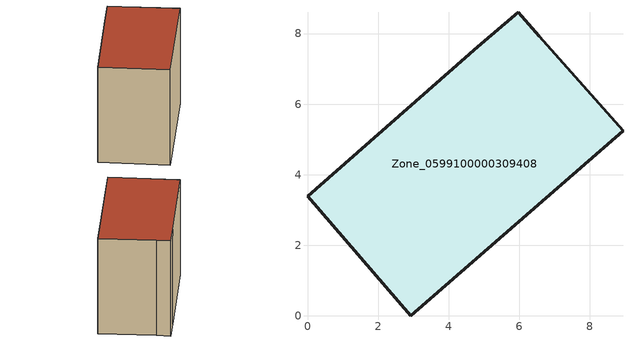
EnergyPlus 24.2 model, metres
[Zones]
Zone_0599100000309408
 floor ground (C_G): 8.94,5.24 2.92,0 0,3.39 4.82,7.62 5.97,8.61 6.56,7.92 z0
 wall outside (C_F): 2.92,0 8.94,5.24 6.56,7.92 5.97,8.61 4.82,7.62 0,3.39 2.92,0 z0:6.63
 roof outside (C_R): 5.97,8.61 4.82,7.62 0,3.39 2.92,0 8.94,5.24 6.56,7.92 z6.63
[BUILDING]
Pand.0599100000309408: North Axis=0; Terrain=City; Loads Convergence Tolerance Value=0.04; Temperature Convergence Tolerance Value=0.4; Solar Distribution=FullExterior; Maximum Number of Warmup Days=25; Minimum Number of Warmup Days=1
[Site:Location]
Rotterdam.The.Hague.AP_ZH_NLD Design_Conditions: Latitude=51.96; Longitude=4.45; Time Zone=1; Elevation=-4.5
[SITE:GROUNDTEMPERATURE:BUILDINGSURFACE]
18, 18, 18, 18, 18, 18, 18, 18, 18, 18, 18, 18
[MATERIAL] Thermal Absorptance=0.9; Solar Absorptance=0.7; Visible Absorptance=0.7
Name | Roughness | Thickness | Conductivity | Density | Specific Heat
G.TI.1946 | MediumSmooth | 0.15 | 1 | 540 | 1210
F.TI.1946 | Rough | 0.3 | 0.857143 | 1920 | 840
R.TI.1946 | MediumRough | 0.2 | 0.1 | 1500 | 1000
[CONSTRUCTION]
C_G: G.TI.1946
C_F: F.TI.1946
C_R: R.TI.1946
[ZONE]
Zone_0599100000309408: Type=1; Multiplier=1; Ceiling Height=Autocalculate; Volume=Autocalculate; Floor Area=autocalculate; Part of Total Floor Area=Yes
[ZONEINFILTRATION:DESIGNFLOWRATE]
Infil_Zone_0599100000309408: Zone or ZoneList or Space or SpaceList=Zone_0599100000309408; Schedule=AlwaysOn; Design Flow Rate Calculation Method=Flow/Area; Flow Rate per Floor Area=0.003; Constant Term Coefficient=1; Temperature Term Coefficient=0; Velocity Term Coefficient=0; Velocity Squared Term Coefficient=0
[HVACTEMPLATE:ZONE:IDEALLOADSAIRSYSTEM]
Zone_0599100000309408: Maximum Heating Supply Air Temperature=50; Minimum Cooling Supply Air Temperature=13; Maximum Heating Supply Air Humidity Ratio=0.0156; Minimum Cooling Supply Air Humidity Ratio=0.0077; Heating Limit=NoLimit; Cooling Limit=NoLimit; Dehumidification Control Type=ConstantSensibleHeatRatio; Cooling Sensible Heat Ratio=0.7; Dehumidification Setpoint=60; Humidification Control Type=None; Humidification Setpoint=30; Outdoor Air Method=None; Outdoor Air Flow Rate per Person=0.00944; Outdoor Air Flow Rate per Zone Floor Area=0; Outdoor Air Flow Rate per Zone=0; Demand Controlled Ventilation Type=None; Outdoor Air Economizer Type=NoEconomizer; Heat Recovery Type=None; Sensible Heat Recovery Effectiveness=0.7; Latent Heat Recovery Effectiveness=0.65
[ZONECONTROL:THERMOSTAT]
ThermostatControl_Zone_0599100000309408: Zone or ZoneList=Zone_0599100000309408; Control Type Schedule=DualSetpointControlType; Control 1=Thermostat_Zone_0599100000309408; Temperature Difference Between Cutout And Setpoint=0
[THERMOSTATSETPOINT:DUALSETPOINT]
Thermostat_Zone_0599100000309408: Heating Setpoint Temperature Schedule=HeatingSetpoint_Zone_0599100000309408; Cooling Setpoint Temperature Schedule=CoolingSetpoint_Zone_0599100000309408
[SCHEDULE:COMPACT]
HeatingSetpoint_Zone_0599100000309408: Through: 12/31, For: AllDays, Until: 24:00, 21
CoolingSetpoint_Zone_0599100000309408: Through: 12/31, For: AllDays, Until: 24:00, 24
DualSetpointControlType: Through: 12/31, For: AllDays, Until: 24:00, 4
AlwaysOn: Through: 12/31, For: AllDays, Until: 24:00, 1
